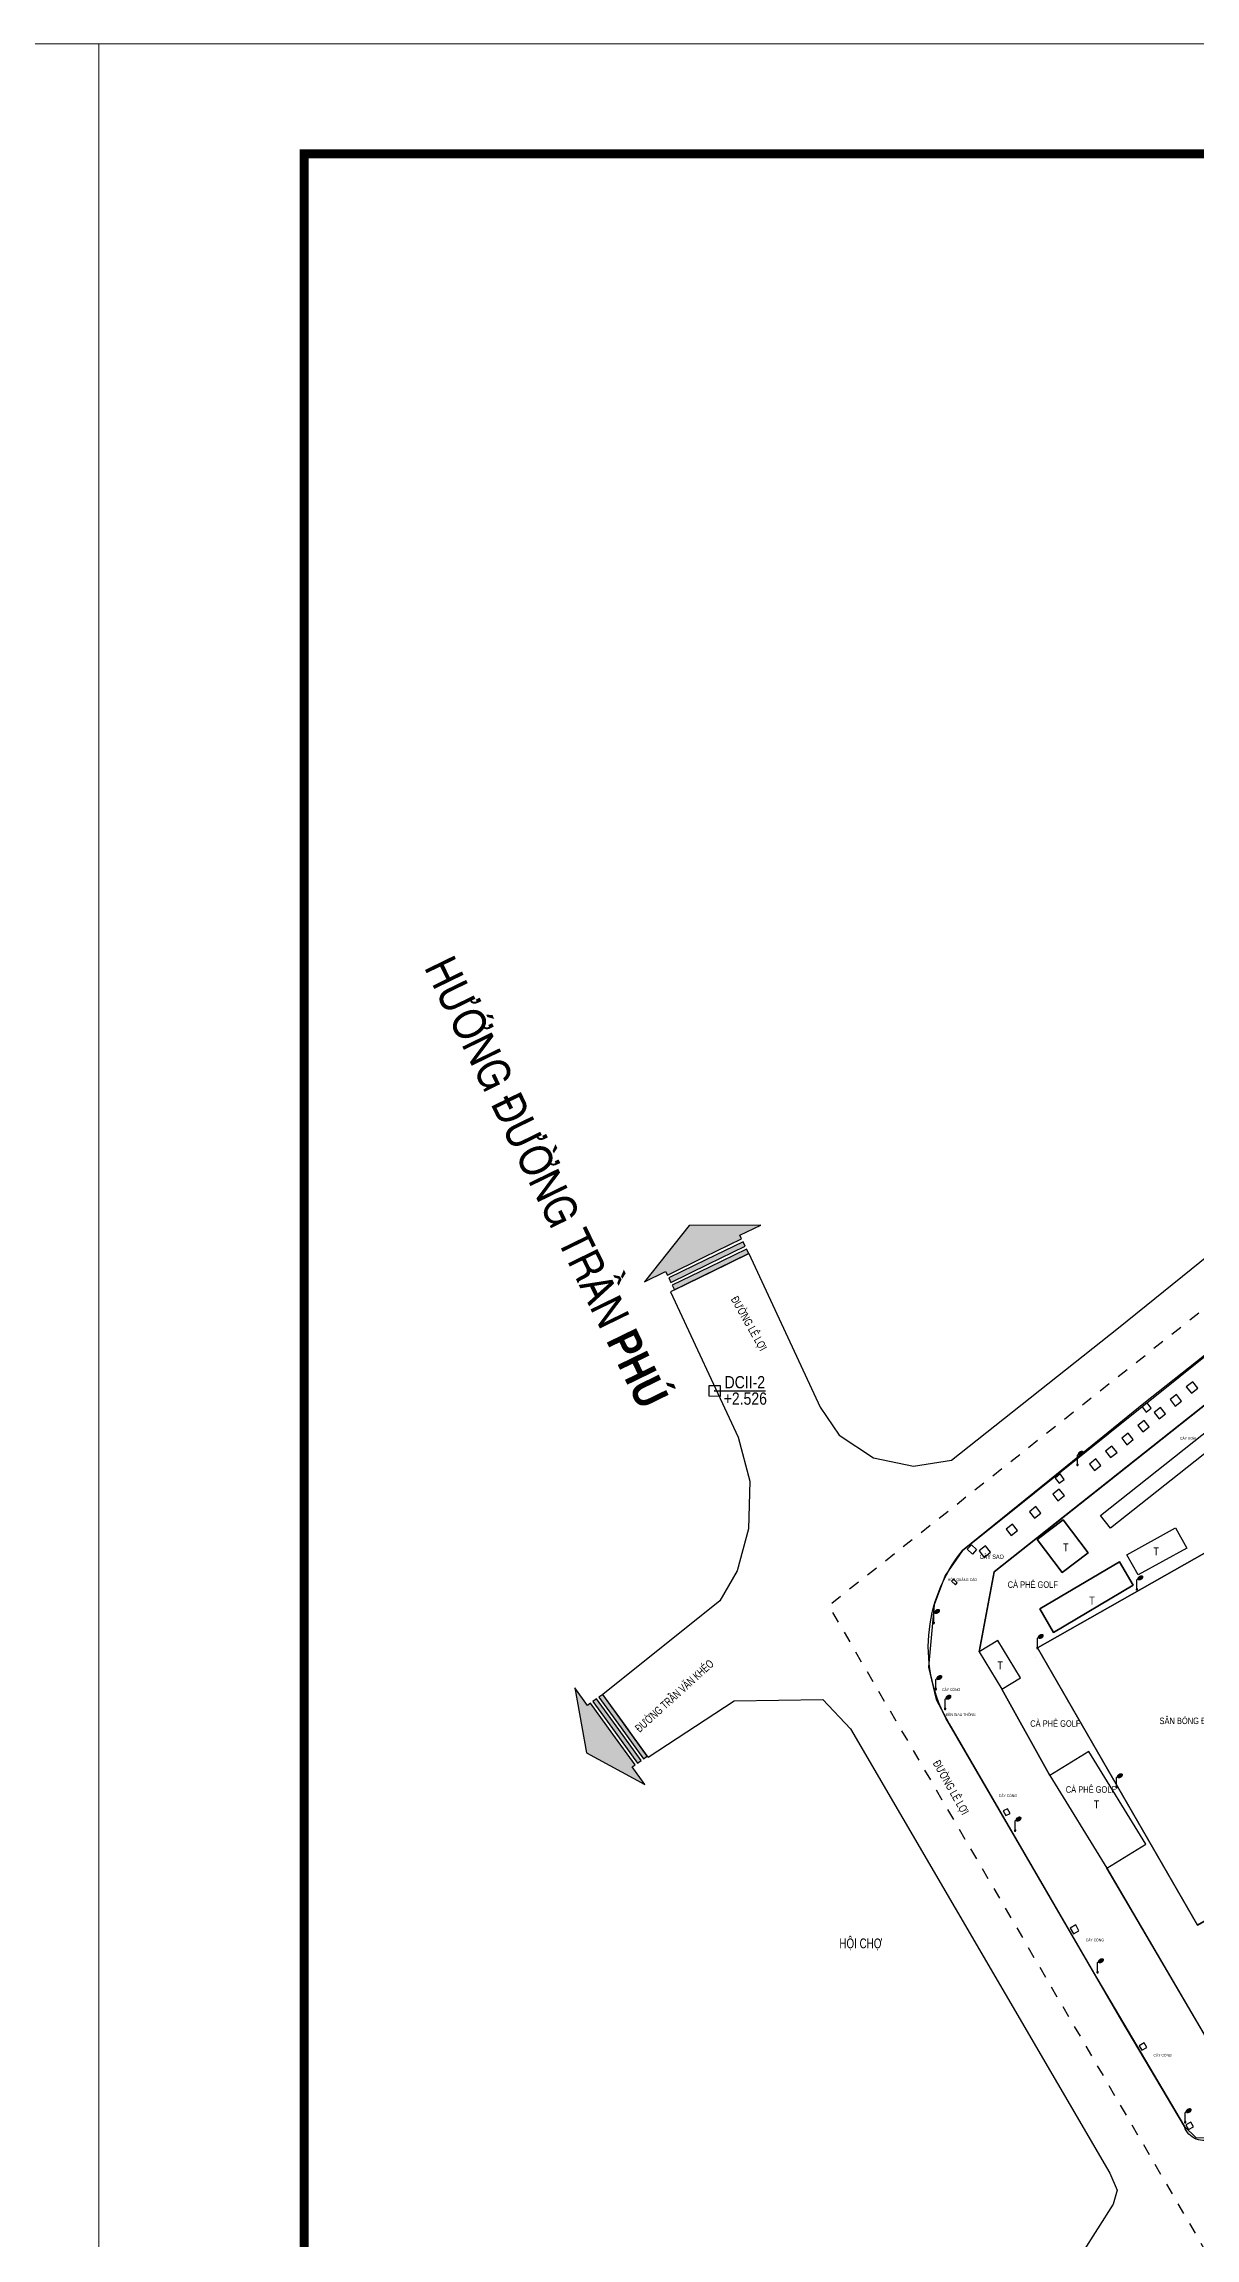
# Model space of a CAD drawing. Header units: millimetres. Extents: x 100 to 288, y -65 to 177.
# Drawn here: x 161.27 to 171.35, y 157.62 to 176.85 of the extents above; entities that cross this region are included whole.
import ezdxf
from ezdxf.enums import TextEntityAlignment as Align

# ---------------------------------------------------------------- set-up
doc = ezdxf.new("R2010")
doc.units = ezdxf.units.MM
doc.header["$LTSCALE"] = 0.3
doc.header["$MEASUREMENT"] = 0
doc.linetypes.add('DASHDOTX2', pattern=[2, 1, -0.5, 0, -0.5])
doc.layers.get('0').update_dxf_attribs({"linetype": 'CONTINUOUS', "lineweight": 13})
doc.layers.get('DEFPOINTS').update_dxf_attribs({"linetype": 'CONTINUOUS', "lineweight": 13})
for name, color, linetype in [('12_Diemtoadocoso', 1, 'CONTINUOUS'), ('HATCH1', 8, 'CONTINUOUS'), ('KT', 8, 'CONTINUOUS'), ('Ky hieu', 7, 'CONTINUOUS'), ('LAYER7', 7, 'CONTINUOUS')]:
    doc.layers.add(name, color=color, linetype=linetype)
doc.styles.add('DIM', font='VAVON.TTF')
doc.styles.add('VNI', font='VHELVCN.TTF')
doc.linetypes.add('FENCELINE2', pattern='A,0.25,-0.1,[132,ltypeshp.shx,S=0.1,R=0,X=-0.1,Y=0],-0.1,1', length=1.45)

# ---------------------------------------------------------------- blocks, each defined once
blk = doc.blocks.new('Cot den')
at = {"layer": 'Ky hieu', "color": 5, "linetype": 'Continuous'}
for p, q in [((474185.96, 1112245.03), (474185.99, 1112245.09)), ((474185.96, 1112242.67), (474185.96, 1112245.03)), ((474185.99, 1112245.09), (474186.05, 1112245.17)), ((474186.05, 1112245.17), (474186.13, 1112245.23)), ((474186.13, 1112245.23), (474186.19, 1112245.25))]:
    blk.add_line(p, q, dxfattribs=at)
mesh = blk.add_polyface(dxfattribs=at)
corners = [(474185.87, 1112242.53), (474185.86, 1112242.54), (474185.9, 1112242.51), (474185.85, 1112242.55), (474185.91, 1112242.51), (474185.83, 1112242.57), (474185.93, 1112242.5), (474185.82, 1112242.58), (474185.94, 1112242.5), (474185.82, 1112242.59), (474185.96, 1112242.5), (474185.81, 1112242.61), (474185.98, 1112242.5), (474185.8, 1112242.62), (474186, 1112242.5), (474185.8, 1112242.64), (474186.01, 1112242.51), (474185.8, 1112242.66), (474186.03, 1112242.51), (474185.8, 1112242.67), (474186.04, 1112242.52), (474185.8, 1112242.67), (474186.06, 1112242.53), (474185.8, 1112242.69), (474186.06, 1112242.54), (474185.8, 1112242.7), (474186.08, 1112242.55), (474185.81, 1112242.72), (474186.09, 1112242.56), (474185.81, 1112242.73), (474186.11, 1112242.58), (474185.82, 1112242.75), (474186.11, 1112242.58), (474185.82, 1112242.76), (474186.12, 1112242.61), (474185.84, 1112242.78), (474186.12, 1112242.62), (474185.85, 1112242.79), (474186.13, 1112242.64), (474185.86, 1112242.8), (474186.13, 1112242.65), (474185.87, 1112242.81), (474186.13, 1112242.67), (474185.89, 1112242.82), (474186.13, 1112242.68), (474185.9, 1112242.83), (474186.13, 1112242.7), (474185.92, 1112242.83), (474186.13, 1112242.72), (474185.93, 1112242.84), (474186.12, 1112242.73), (474185.95, 1112242.84), (474186.11, 1112242.75), (474185.96, 1112242.84), (474186.11, 1112242.76), (474185.99, 1112242.84), (474186.1, 1112242.77), (474186, 1112242.84), (474186.08, 1112242.79), (474186.02, 1112242.83), (474186.07, 1112242.8), (474186.03, 1112242.83), (474186.06, 1112242.81)]
mesh.append_faces([[corners[k] for k in face] for face in [(0, 0, 2, 1), (1, 2, 4, 3), (3, 4, 6, 5), (5, 6, 8, 7), (7, 8, 10, 9), (9, 10, 12, 11), (11, 12, 14, 13), (13, 14, 16, 15), (15, 16, 18, 17), (17, 18, 20, 19), (21, 20, 22, 23), (23, 22, 24, 25), (25, 24, 26, 27), (27, 26, 28, 29), (29, 28, 30, 31), (31, 30, 32, 33), (33, 32, 34, 35), (35, 34, 36, 37), (37, 36, 38, 39), (39, 38, 40, 41), (41, 40, 42, 43), (43, 42, 44, 45), (45, 44, 46, 47), (47, 46, 48, 49), (49, 48, 50, 51), (51, 50, 52, 53), (53, 52, 54, 55), (55, 54, 56, 57), (57, 56, 58, 59), (59, 58, 60, 61), (61, 60, 62, 62)]], dxfattribs={"vtx0": -1, "vtx2": -1, "color": 5})
mesh = blk.add_polyface(dxfattribs=at)
corners = [(474186.29, 1112245.16), (474186.24, 1112245.2), (474186.32, 1112245.15), (474186.22, 1112245.22), (474186.39, 1112245.12), (474186.2, 1112245.25), (474186.43, 1112245.12), (474186.19, 1112245.29), (474186.49, 1112245.1), (474186.18, 1112245.32), (474186.53, 1112245.11), (474186.19, 1112245.36), (474186.6, 1112245.11), (474186.19, 1112245.39), (474186.63, 1112245.11), (474186.2, 1112245.43), (474186.71, 1112245.12), (474186.22, 1112245.48), (474186.77, 1112245.14), (474186.25, 1112245.53), (474186.84, 1112245.16), (474186.27, 1112245.57), (474186.9, 1112245.18), (474186.31, 1112245.62), (474186.97, 1112245.21), (474186.34, 1112245.65), (474187.02, 1112245.24), (474186.4, 1112245.7), (474187.09, 1112245.27), (474186.43, 1112245.73), (474187.12, 1112245.3), (474186.5, 1112245.78), (474187.2, 1112245.35), (474186.54, 1112245.8), (474187.23, 1112245.38), (474186.61, 1112245.84), (474187.28, 1112245.42), (474186.66, 1112245.87), (474187.31, 1112245.46), (474186.73, 1112245.9), (474187.35, 1112245.51), (474186.79, 1112245.92), (474187.38, 1112245.55), (474186.85, 1112245.94), (474187.4, 1112245.6), (474186.92, 1112245.96), (474187.42, 1112245.64), (474186.99, 1112245.97), (474187.44, 1112245.69), (474187.03, 1112245.97), (474187.44, 1112245.72), (474187.1, 1112245.97), (474187.44, 1112245.76), (474187.13, 1112245.97), (474187.43, 1112245.79), (474187.42, 1112245.82), (474187.2, 1112245.96), (474187.42, 1112245.82), (474187.4, 1112245.85), (474187.24, 1112245.96), (474187.38, 1112245.88), (474187.3, 1112245.93), (474187.33, 1112245.92)]
mesh.append_faces([[corners[k] for k in face] for face in [(0, 0, 2, 1), (1, 2, 4, 3), (3, 4, 6, 5), (5, 6, 8, 7), (7, 8, 10, 9), (9, 10, 12, 11), (11, 12, 14, 13), (13, 14, 16, 15), (15, 16, 18, 17), (17, 18, 20, 19), (19, 20, 22, 21), (21, 22, 24, 23), (23, 24, 26, 25), (25, 26, 28, 27), (27, 28, 30, 29), (29, 30, 32, 31), (31, 32, 34, 33), (33, 34, 36, 35), (35, 36, 38, 37), (37, 38, 40, 39), (39, 40, 42, 41), (41, 42, 44, 43), (43, 44, 46, 45), (45, 46, 48, 47), (47, 48, 50, 49), (49, 50, 52, 51), (51, 52, 54, 53), (53, 54, 57, 56), (56, 55, 58, 59), (59, 58, 60, 61), (61, 60, 62, 62)]], dxfattribs={"vtx0": -1, "vtx2": -1, "color": 5})
blk = doc.blocks.new('12_Diemtoadocoso')
at = {"layer": '12_Diemtoadocoso', "color": 0}
for p, q in [((-1, 1), (1, 1)), ((1, -1), (-1, -1))]:
    blk.add_line(p, q, dxfattribs=at)
at = {"layer": 'HATCH1', "color": 0}
for p, q in [((-1, -1), (-1, 1)), ((1, 1), (1, -1))]:
    blk.add_line(p, q, dxfattribs=at)
at = {"layer": 'HATCH1', "color": 0, "const_width": 0.15}
blk.add_lwpolyline([(-0.075, 0, 1), (0.075, 0, 1)], format="xyb", close=True, dxfattribs=at)
blk = doc.blocks.new('Nha tam')
at = {"layer": 'HATCH1', "style": 'VNI'}
blk.add_text('T', height=2, dxfattribs=at).set_placement((474231.77, 1112286.52, 0.05), align=Align.MIDDLE)
blk = doc.blocks.new('MUITEN')
h = blk.add_hatch(color=256)
h.paths.add_polyline_path([(0, 8.71), (-10.98, 3.45), (-7, 3.45), (-7, 2.77), (0, 2.77), (7, 2.77), (7, 3.45), (10.98, 3.45)])
h.paths.add_polyline_path([(0, 2.23), (-7, 2.23), (-7, 1.39), (0, 1.39), (7, 1.39), (7, 2.23)])
h.paths.add_polyline_path([(0, 0), (7, 0), (7, 0.85), (0, 0.85), (-7, 0.85), (-7, 0)])
blk.add_line((-7, 0), (7, 0))
for points in [[(0, 8.71), (-10.98, 3.45), (-7, 3.45), (-7, 2.77), (0, 2.77), (7, 2.77), (7, 3.45), (10.98, 3.45)], [(0, 8.71), (-10.98, 3.45), (-7, 3.45), (-7, 2.77), (0, 2.77), (7, 2.77), (7, 3.45), (10.98, 3.45)], [(7, 2.23), (0, 2.23), (-7, 2.23), (-7, 1.39), (0, 1.39), (7, 1.39)], [(7, 2.23), (0, 2.23), (-7, 2.23), (-7, 1.39), (0, 1.39), (7, 1.39)], [(7, 0.85), (0, 0.85), (-7, 0.85), (-7, 0), (0, 0), (7, 0)], [(7, 0.85), (0, 0.85), (-7, 0.85), (-7, 0), (0, 0), (7, 0)]]:
    blk.add_lwpolyline(points, close=True)

msp = doc.modelspace()

# ---------------------------------------------------------------- linework, layer by layer
at = {"layer": 'DEFPOINTS', "linetype": 'Continuous', "ltscale": 0.08}
for points in [[(119.74885, 147.14536), (161.74885, 147.14536), (161.74885, 176.84536), (119.74885, 176.84536)], [(161.74885, 147.14536), (203.74885, 147.14536), (203.74885, 176.84536), (161.74885, 176.84536)]]:
    msp.add_lwpolyline(points, close=True, dxfattribs=at)
at = {"layer": 'HATCH1'}
for points in [[(167.44391, 166.2455), (168.06911, 164.8987), (168.2371, 164.65479), (168.53739, 164.45594), (168.88758, 164.38308), (169.21845, 164.43651), (170.68186, 165.5948), (174.24422, 168.47244), (174.41371, 168.66998), (174.60553, 168.94277), (176.14155, 171.16224), (176.27362, 171.3502), (176.36931, 171.55638), (176.45637, 171.85476), (176.48703, 172.16652), (176.44946, 172.48457), (176.09611, 173.7975)], [(172.75923, 165.96473), (172.60475, 166.15933), (172.4983, 166.19428), (170.90337, 164.93115), (170.14108, 164.30868), (169.31708, 163.64434), (169.31708, 163.64434), (169.16554, 163.42577), (169.06723, 163.16826), (169.01882, 162.62142), (169.08485, 162.33977), (169.19883, 162.12438), (170.46381, 159.94512), (171.25993, 158.59595), (171.35911, 158.50058), (171.51367, 158.49734), (171.8533, 158.68445)], [(166.7583, 165.91169), (167.34959, 164.63781), (167.45268, 164.25215), (167.44221, 163.83353), (167.34087, 163.46699), (167.18986, 163.20415), (166.16444, 162.38346)], [(172.96304, 165.70089), (170.61274, 163.83859), (170.52402, 163.95056), (172.88001, 165.81736)], [(167.14495, 165.04265), (167.59164, 165.04265)], [(169.43965, 163.65251), (169.40249, 163.61247), (169.35781, 163.65457), (169.39497, 163.69461), (169.43965, 163.65251)], [(166.5624, 161.83305), (167.31443, 162.3278), (168.09313, 162.33872), (168.33476, 162.08037), (170.60729, 158.18954), (170.67006, 158.03936), (170.63627, 157.9162), (170.3618, 157.48373)], [(170.08062, 161.67132), (169.66103, 162.43004)]]:
    msp.add_lwpolyline(points, dxfattribs=at)
at = {"layer": 'HATCH1', "ltscale": 5}
for points in [[(167.44391, 166.2455), (168.06911, 164.8987), (168.2371, 164.65479), (168.53739, 164.45594), (168.88758, 164.38308), (169.21845, 164.43651), (170.68186, 165.5948), (174.24422, 168.47244), (174.41371, 168.66998), (174.60553, 168.94277), (176.14155, 171.16224), (176.27362, 171.3502), (176.36931, 171.55638), (176.45637, 171.85476), (176.48703, 172.16652), (176.44946, 172.48457), (176.09611, 173.7975)], [(167.44391, 166.2455), (166.7583, 165.91169)], [(172.75923, 165.96473), (172.60475, 166.15933), (172.4983, 166.19428), (170.90337, 164.93115), (170.14108, 164.30868), (169.31708, 163.64434), (169.31708, 163.64434), (169.16554, 163.42577), (169.06723, 163.16826), (169.01882, 162.62142), (169.08485, 162.33977), (169.19883, 162.12438), (170.46381, 159.94512), (171.25993, 158.59595), (171.35911, 158.50058), (171.51367, 158.49734), (171.8533, 158.68445)], [(166.7583, 165.91169), (167.34959, 164.63781), (167.45268, 164.25215), (167.44221, 163.83353), (167.34087, 163.46699), (167.18986, 163.20415), (166.16444, 162.38346)], [(172.96304, 165.70089), (170.61274, 163.83859), (170.52402, 163.95056), (172.88001, 165.81736)], [(166.5624, 161.83305), (166.16444, 162.38346)], [(166.5624, 161.83305), (167.31443, 162.3278), (168.09313, 162.33872), (168.33476, 162.08037), (170.60729, 158.18954), (170.67006, 158.03936), (170.63627, 157.9162), (170.3618, 157.48373)]]:
    msp.add_lwpolyline(points, dxfattribs=at)
msp.add_lwpolyline([(173.7197, 154.37631), (171.70779, 157.82204, -0.41258422), (171.76652, 158.04813), (172.09359, 158.27103), (171.8533, 158.68445), (171.51367, 158.49734, -0.46724866), (171.25993, 158.59595), (170.71268, 159.52337), (169.19883, 162.12438, -0.31193352), (169.31708, 163.64434), (172.4983, 166.19428), (172.60475, 166.15933), (172.72661, 166.00583), (172.75923, 165.96473), (169.59468, 163.45728), (169.46332, 162.75567), (169.66103, 162.43004), (170.08062, 161.67132), (170.58066, 160.86077), (171.8533, 158.68445), (172.09359, 158.27103), (172.26616, 158.0249), (173.67087, 155.5927)], format="xyb", dxfattribs=at)
at = {"layer": 'HATCH1', "linetype": 'FENCELINE2', "ltscale": 2}
for points in [[(169.46332, 162.75567), (169.46332, 162.75567), (169.59468, 163.45728), (170.40201, 164.0968), (172.66064, 165.88646), (172.66064, 165.88646)], [(169.95882, 162.70646), (169.95882, 162.70646)], [(171.8533, 158.68445), (171.42661, 159.41918), (170.58066, 160.86077), (170.58066, 160.86077)]]:
    msp.add_lwpolyline(points, dxfattribs=at)
at = {"layer": 'HATCH1'}
for points in [[(171.17939, 164.90986), (171.23558, 164.95396), (171.19148, 165.01015), (171.13529, 164.96605)], [(171.32084, 165.02271), (171.37703, 165.06681), (171.33293, 165.123), (171.27674, 165.0789)], [(170.89649, 164.68415), (170.95268, 164.72825), (170.90858, 164.78444), (170.85239, 164.74034)], [(170.92483, 164.85655), (170.96901, 164.88994), (170.93328, 164.93705), (170.88962, 164.90158)], [(171.03794, 164.797), (171.09413, 164.8411), (171.05003, 164.89729), (170.99384, 164.85319)], [(170.75504, 164.57129), (170.81123, 164.61539), (170.76713, 164.67158), (170.71094, 164.62748)], [(170.61367, 164.45834), (170.66986, 164.50244), (170.62576, 164.55863), (170.56957, 164.51453)], [(170.16255, 164.23408), (170.20672, 164.26747), (170.17099, 164.31458), (170.12733, 164.27911)], [(169.25405, 163.34353), (169.27056, 163.36068), (169.23625, 163.3937), (169.21974, 163.37655)], [(169.69581, 161.32211), (169.73412, 161.341), (169.71031, 161.38171), (169.67348, 161.36284)], [(170.28724, 160.28543), (170.33623, 160.31125), (170.30858, 160.36351), (170.25976, 160.33556)], [(170.88853, 159.26452), (170.93098, 159.28823), (170.90764, 159.32876), (170.86518, 159.30506)], [(171.29706, 158.56966), (171.33952, 158.59337), (171.31617, 158.6339), (171.27372, 158.6102)]]:
    msp.add_lwpolyline(points, close=True, dxfattribs=at)
at = {"layer": 'HATCH1', "elevation": 0}
for points in [[(170.47223, 164.34565), (170.52842, 164.38975), (170.48431, 164.44594), (170.42813, 164.40184)], [(169.94701, 163.92808), (170.0032, 163.97218), (169.9591, 164.02837), (169.90291, 163.98427)], [(170.15229, 164.08064), (170.20848, 164.12474), (170.16438, 164.18093), (170.10819, 164.13683)], [(169.74174, 163.77568), (169.79793, 163.81978), (169.75383, 163.87597), (169.69764, 163.83187)], [(169.50577, 163.58392), (169.56196, 163.62802), (169.51786, 163.68421), (169.46167, 163.64011)]]:
    msp.add_lwpolyline(points, close=True, dxfattribs=at)
at = {"layer": 'HATCH1', "linetype": 'Continuous', "ltscale": 0.7}
for points in [[(169.97134, 163.74119), (170.18921, 163.45216), (170.41736, 163.62415), (170.19949, 163.91318), (169.97134, 163.74119)], [(170.7562, 163.60552), (171.18083, 163.84139), (171.28099, 163.66555), (170.85636, 163.42969), (170.7562, 163.60552)], [(170.11365, 162.92687), (170.81261, 163.33993), (170.69148, 163.54491), (169.99252, 163.13185), (170.11365, 162.92687)], [(169.66103, 162.43004), (169.82385, 162.5289), (169.62613, 162.85453), (169.46332, 162.75567), (169.66103, 162.43004)], [(170.08062, 161.67132), (170.58066, 160.86077), (170.92164, 161.07112), (170.4216, 161.88168), (170.08062, 161.67132)]]:
    msp.add_lwpolyline(points, dxfattribs=at)
at = {"layer": 'HATCH1', "ltscale": 5}
for points in [[(170.19949, 163.91318), (170.41736, 163.62415), (170.18921, 163.45216), (169.97134, 163.74119)], [(170.7562, 163.60552), (171.18083, 163.84139), (171.28099, 163.66555), (170.85636, 163.42969)], [(169.97248, 162.78979), (171.71962, 163.78239), (173.11438, 161.37274), (171.37415, 160.36065), (169.97248, 162.78979)], [(169.99252, 163.13185), (170.69148, 163.54491), (170.81261, 163.33993), (170.11365, 162.92687), (169.99252, 163.13185)], [(169.62613, 162.85453), (169.46332, 162.75567), (169.66103, 162.43004), (169.82385, 162.5289)]]:
    msp.add_lwpolyline(points, close=True, dxfattribs=at)
at = {"layer": 'HATCH1', "linetype": 'FENCELINE2'}
msp.add_lwpolyline([(171.37415, 160.36065), (173.11438, 161.37274), (171.71962, 163.78239), (169.97248, 162.78979), (171.37415, 160.36065)], dxfattribs=at)
at = {"layer": 'KT', "linetype": 'DASHDOTX2', "lineweight": -2, "ltscale": 0.0005, "flags": 128}
msp.add_lwpolyline([(185.46005, 165.98979), (180.34871, 173.65276), (177.41641, 172.1069, 0.11997552), (176.87523, 171.62782), (174.71299, 168.51266, -0.07518994), (174.13844, 167.90102), (168.14392, 163.15897), (175.38711, 150.75415), (182.53181, 154.92594), (179.07267, 160.89523), (186.09118, 164.81508), (185.97885, 165.05559), (185.4891, 165.94624), (185.46005, 165.98979)], format="xyb", dxfattribs=at)
at = {"layer": 'LAYER7', "linetype": 'Continuous', "const_width": 0.08}
msp.add_lwpolyline([(202.74885, 175.88282), (163.54885, 175.88282), (163.54885, 148.10791), (202.74885, 148.10791)], close=True, dxfattribs=at)

# ---------------------------------------------------------------- block references
at = {"layer": 'HATCH1', "linetype": 'Continuous', "extrusion": (-4.40647e-07, 9.05034e-07, 1), "xscale": 0.05170059092414168, "yscale": 0.05170059086857023, "zscale": 0.05170059091661194, "rotation": 25.96073606474015}
msp.add_blockref('MUITEN', (167.11853, 166.08708, 0.00008), dxfattribs=at)
at = {"layer": 'HATCH1', "xscale": 0.04761927266360727, "yscale": 0.04761927266372368, "zscale": 0.04761927266290773, "rotation": 359.7850920779433}
msp.add_blockref('12_Diemtoadocoso', (167.14495, 165.04265), dxfattribs=at)
at = {"layer": 'HATCH1', "xscale": 0.03504980631987564, "yscale": 0.03504980634066612, "zscale": 0.03504980631809729}
for p in [(-16449.80334, -38819.49488), (-16449.28151, -38820.58673), (-16451.06246, -38820.88071), (-16450.15374, -38821.09929), (-16451.04308, -38821.46016), (-16450.96251, -38821.6326), (-16449.46086, -38822.3203), (-16450.34926, -38822.69982), (-16449.62703, -38823.9416), (-16448.85823, -38825.25534)]:
    msp.add_blockref('Cot den', p, dxfattribs=at)
at = {"layer": 'HATCH1', "linetype": 'Continuous', "ltscale": 0.7, "xscale": 0.03504980631987564, "yscale": 0.03504980634066612, "zscale": 0.03504980631809729}
for p in [(-16451.51011, -38821.75497, -0.00165), (-16450.7185, -38821.79034, -0.00165), (-16451.28164, -38822.22124, -0.00165), (-16452.08537, -38822.79044, -0.00165), (-16451.2419, -38824.00841, -0.00165)]:
    msp.add_blockref('Nha tam', p, dxfattribs=at)
at = {"layer": 'HATCH1', "linetype": 'Continuous', "extrusion": (-8.15725e-07, -5.89787e-07, 1), "xscale": 0.04761051356981948, "yscale": 0.04761051357491769, "zscale": 0.04761051357893657, "rotation": 125.8677235718582}
msp.add_blockref('MUITEN', (166.35971, 162.11338, -0.00023), dxfattribs=at)

# ---------------------------------------------------------------- texts
at = {"layer": 'HATCH1', "style": 'DIM', "width": 0.75}
for s, rotation, p in [('ÑÖÔØNG LEÂ LÔÏI', 299.493229, (167.28425, 165.84626)), ('ÑÖÔØNG TRAÀN VAÊN KHEÙO', 42.272907, (166.4884, 162.04507)), ('ÑÖÔØNG LEÂ LÔÏI', 299.493229, (169.05341, 161.78069))]:
    msp.add_text(s, height=0.0714289, rotation=rotation, dxfattribs=at).set_placement(p)
at = {"layer": 'HATCH1', "style": 'VNI'}
msp.add_text('DCII-2', height=0.107143, dxfattribs=at).set_placement((167.40924, 165.03299), align=Align.BOTTOM_CENTER)
msp.add_text('+2.526', height=0.107143, dxfattribs=at).set_placement((167.41353, 165.02892), align=Align.TOP_CENTER)
at = {"layer": 'HATCH1', "style": 'DIM', "width": 0.75}
for s, height, p in [('CAÂY XOAØI', 0.02381, (171.22132, 164.61502)), ('CAÂY SAO', 0.038095, (169.46586, 163.57041, 0)), ('HOÄP QUAÛNG CAÙO', 0.0238096, (169.18836, 163.3765)), ('CAØ PHEÂ GOLF', 0.0571431, (169.71207, 163.31656)), ('CAÂY COØNG', 0.02381, (169.13674, 162.41269, 0)), ('ÑEØN GIAO THOÂNG', 0.0238096, (169.16863, 162.19461)), ('CAØ PHEÂ GOLF', 0.0571431, (169.90959, 162.09938)), ('SAÂN BOÙNG ÑAÙ COÛ NHAÂN TAÏO', 0.0571431, (171.04214, 162.1229)), ('CAÂY COØNG', 0.02381, (169.63343, 161.4835, 0)), ('CAØ PHEÂ GOLF', 0.0571431, (170.22101, 161.52133)), ('HOÄI CHÔÏ', 0.085715, (168.23791, 160.15861)), ('CAÂY COØNG', 0.02381, (170.39555, 160.21913, 0)), ('CAÂY COØNG', 0.02381, (170.98944, 159.20939, 0))]:
    msp.add_text(s, height=height, dxfattribs=at).set_placement(p)
at = {"layer": 'HATCH1', "linetype": 'DASHDOTX2', "insert": (165.80161, 166.93441), "char_height": 0.2857156, "width": 9.8708395, "attachment_point": 2, "rotation": 296.008709}
msp.add_mtext('{\\fVNI-Helve-Condense|b1|i0|c0|p2;HÖÔÙNG ÑÖÔØNG TRAÀN PHUÙ}', dxfattribs=at)

doc.saveas('drawing.dxf')
